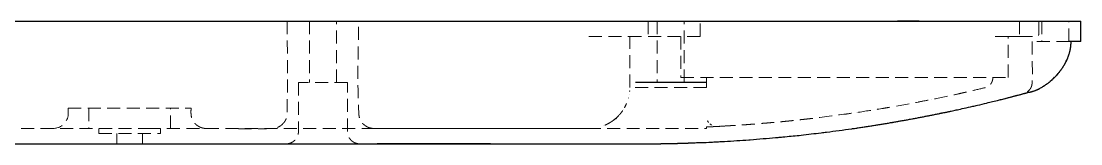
# Model space of a CAD drawing. Header units: millimetres. Extents: x -176 to 23, y -30 to 4.
# Drawn here: x -80.5 to 23.1, y -12 to 0 of the extents above; entities that cross this region are included whole.
import ezdxf

# ---------------------------------------------------------------- set-up
doc = ezdxf.new("R2010")
doc.units = ezdxf.units.MM
doc.linetypes.add('HIDDEN', pattern=[1.905, 1.27, -0.635])

msp = doc.modelspace()

# ---------------------------------------------------------------- linework, layer by layer
at = {"color": 7, "linetype": 'HIDDEN', "lineweight": 18}
for p, q in [((-54.5, 0), (-52.4, 0)), ((-52.32, 0), (-52.32, -6)), ((-52.2, 0), (-51.91, 0)), ((-51.31, 0), (-49.8, 0)), ((-49.67, -6), (-49.67, 0)), ((-20.93, 0), (-20.93, 0)), ((-20.88, 0), (-18.28, 0)), ((-19.21, 0), (-19.21, -1.5)), ((-18.32, 0), (-18.32, -6)), ((-18.09, 0), (-13.05, 0)), ((-15.68, -6), (-15.68, 0)), ((-14.13, -1.5), (-14.13, 0)), ((-12.96, 0), (-12.96, 0)), ((1.75, 0), (0, 0)), ((1.75, 0), (4.05, 0)), ((5.16, 0), (4.05, 0)), ((7.32, 0), (9.31, 0)), ((9.31, 0), (10.7, 0)), ((17.1, 0), (17.1, -1.5)), ((19.28, 0), (19.28, -2)), ((21.93, -2), (21.93, 0)), ((-49.34, 0), (-48.96, 0)), ((-47.63, 0), (-47.5, 0)), ((-25, -1.5), (-21, -1.5)), ((-14.13, -1.5), (-21, -1.5)), ((-21, -6.5), (-21, -1.5)), ((-16, -1.5), (-16, -5.5)), ((16, -5.5), (16, -1.5)), ((16, -1.5), (17.1, -1.5)), ((21.99, -2), (18.35, -2)), ((22.15, -2.17), (22.15, -2.07)), ((22.16, -2.03), (22.16, -2)), ((-48.6, -6), (-53.4, -6)), ((-16, -5.5), (16, -5.5)), ((-13.5, -5.5), (-13.5, -6.5)), ((-21.06, -7.21), (-21.07, -7.22)), ((-75.9, -8.5), (-63.9, -8.5)), ((-73.88, -8.5), (-73.88, -10.5)), ((-65.92, -10.5), (-65.92, -8.5)), ((-22.02, -9.16), (-22.04, -9.18)), ((-21.45, -8.34), (-21.48, -8.4)), ((-23.12, -10.03), (-23.11, -10.02)), ((-13.5, -10.35), (-13.5, -10.5)), ((-13.09, -10.11), (-13.16, -10.06)), ((-72.9, -10.5), (-72.9, -11)), ((-72.9, -11), (-66.9, -11)), ((-71.15, -11), (-71.15, -12)), ((-68.65, -12), (-68.65, -11)), ((-66.9, -11), (-66.9, -10.5))]:
    msp.add_line(p, q, dxfattribs=at)
at = {"color": 7, "linetype": 'Continuous', "lineweight": 25}
for p, q in [((7.31, 0), (5.17, 0)), ((23.09, -2), (21.99, -2)), ((-13.55, -6), (-20.45, -6)), ((15.58, -7.6), (17.37, -7.14)), ((16.91, -7.25), (16.94, -7.24))]:
    msp.add_line(p, q, dxfattribs=at)
at = {"color": 7, "linetype": 'Continuous', "lineweight": 25, "flags": 128}
msp.add_lwpolyline([(-132, 0), (-52.5, 0), (0, 0), (1.18, 0), (2.36, 0), (3.53, 0), (4.69, 0), (5.83, 0), (6.94, 0), (8.02, 0), (9.07, 0), (10.09, 0), (11.06, 0), (11.99, 0), (12.86, 0), (18.6, 0), (20.66, 0), (21.13, 0), (21.55, 0), (21.93, 0), (22.25, 0), (22.53, 0), (22.75, 0), (22.92, 0), (23.04, 0), (23.09, 0), (23.09, 0)], dxfattribs=at)
at = {"color": 7, "linetype": 'HIDDEN', "lineweight": 18, "flags": 128}
for points in [[(-21.01, -6.82), (-21.01, -6.83), (-21.02, -6.86), (-21.02, -6.89)], [(-21.13, -7.5), (-21.13, -7.5), (-21.14, -7.53)], [(-75.9, -8.5), (-75.9, -9), (-75.91, -9.13), (-75.92, -9.26), (-75.95, -9.39), (-75.99, -9.51), (-76.04, -9.63), (-76.06, -9.68), (-76.1, -9.75), (-76.17, -9.86), (-76.2, -9.9), (-76.25, -9.96), (-76.34, -10.06), (-76.42, -10.13), (-76.44, -10.15), (-76.54, -10.23), (-76.65, -10.3), (-76.65, -10.3), (-76.77, -10.36), (-76.86, -10.4), (-76.89, -10.41), (-77.01, -10.45), (-77.1, -10.47), (-77.14, -10.48), (-77.14, -10.48), (-77.27, -10.49), (-77.27, -10.49), (-77.36, -10.5), (-77.4, -10.5), (-77.4, -10.5), (-77.4, -10.5)], [(-21.64, -8.66), (-21.64, -8.67), (-21.64, -8.68)], [(-21.44, -8.32), (-21.44, -8.33), (-21.45, -8.34)], [(-23.56, -10.23), (-23.56, -10.23), (-23.56, -10.23)], [(-22.49, -9.61), (-22.53, -9.65), (-22.54, -9.65)], [(-13.39, -9.76), (-13.38, -9.79), (-13.37, -9.79), (-13.33, -9.86), (-13.33, -9.87), (-13.33, -9.87)], [(-13.02, -10.16), (-13.05, -10.14), (-13.09, -10.11)], [(-13.09, -10.11), (-13.05, -10.14), (-13.02, -10.16)]]:
    msp.add_lwpolyline(points, dxfattribs=at)
at = {"color": 7, "linetype": 'HIDDEN', "lineweight": 18}
for points, knots in [([(-54.5, 0), (-54.48, -3), (-54.46, -6.04), (-54.5, -9.12), (-54.52, -9.2), (-54.53, -9.29), (-54.54, -9.37), (-54.57, -9.46), (-54.6, -9.54), (-54.63, -9.62), (-54.67, -9.7), (-54.71, -9.78), (-54.76, -9.85), (-54.82, -9.92), (-54.87, -9.99), (-54.91, -10.03), (-54.97, -10.09), (-55.03, -10.15), (-55.1, -10.2), (-55.17, -10.25), (-55.25, -10.3), (-55.33, -10.34), (-55.4, -10.38), (-55.45, -10.4), (-55.53, -10.42), (-55.61, -10.45), (-55.71, -10.47), (-55.79, -10.48), (-55.86, -10.49), (-55.88, -10.49), (-55.95, -10.5), (-57.39, -10.56), (-58.93, -10.53), (-60.46, -10.5)], [0, 0, 0, 0, 0.569218, 0.577494, 0.582921, 0.58577, 0.594047, 0.599308, 0.602323, 0.610599, 0.616233, 0.618876, 0.627152, 0.633697, 0.635428, 0.643705, 0.64455, 0.651981, 0.659297, 0.660257, 0.668533, 0.676745, 0.67681, 0.685086, 0.685486, 0.693362, 0.701639, 0.704674, 0.709915, 0.709916, 0.715836, 0.718192, 1, 1, 1, 1]), ([(-53.75, 0), (-53.32, 0), (-52.75, 0), (-52.09, 0), (-51.94, 0)], [0, 0, 0, 0, 0.760742, 1, 1, 1, 1]), ([(-52.54, 0), (-52.4, 0), (-52.19, 0), (-51.48, 0), (-51.89, 0), (-52.2, 0)], [0, 0, 0, 0, 0.316451, 0.50028, 1, 1, 1, 1]), ([(-49.75, 0), (-49.69, 0), (-48.97, 0), (-48.27, 0), (-47.63, 0)], [0, 0, 0, 0, 0.09199, 1, 1, 1, 1]), ([(18.98, -1.29), (18.98, -1.13), (18.98, -0.7), (18.98, -0.27), (18.98, 0)], [0, 0, 0, 0, 0.369255, 1, 1, 1, 1]), ([(18.98, -1.29), (18.98, -1.27), (18.98, -0.84), (18.98, -0.41), (18.98, 0)], [0, 0, 0, 0, 0.033471, 1, 1, 1, 1]), ([(-49.98, 0), (-49.87, 0), (-49.37, 0), (-48.93, 0), (-48.6, 0)], [0, 0, 0, 0, 0.2266461, 1, 1, 1, 1]), ([(-46, -10.5), (-46, -10.5), (-46, -10.5), (-46.07, -10.5), (-46.12, -10.49), (-46.15, -10.49), (-46.27, -10.48), (-46.38, -10.45), (-46.46, -10.43), (-46.55, -10.4), (-46.61, -10.37), (-46.69, -10.33), (-46.76, -10.29), (-46.85, -10.24), (-46.92, -10.18), (-46.99, -10.13), (-47.06, -10.06), (-47.15, -9.97), (-47.23, -9.86), (-47.29, -9.78), (-47.33, -9.7), (-47.37, -9.62), (-47.4, -9.54), (-47.43, -9.46), (-47.45, -9.39), (-47.46, -9.32), (-47.48, -9.23), (-47.49, -9.15), (-47.5, -9.06), (-47.64, -6.02), (-47.57, -3), (-47.5, 0)], [0, 0, 0, 0, 0.000002, 0.003937, 0.011525, 0.011528, 0.023051, 0.034575, 0.04372, 0.046099, 0.057623, 0.061754, 0.069146, 0.08067, 0.088043, 0.092194, 0.103718, 0.115242, 0.126765, 0.138289, 0.142251, 0.149813, 0.161337, 0.164566, 0.17286, 0.180895, 0.184384, 0.195908, 0.203045, 0.207432, 1, 1, 1, 1]), ([(16, -1.5), (15.99, -1.5), (15.98, -1.5), (15.84, -1.5), (15.63, -1.5), (15.33, -1.5), (14.96, -1.5), (14.65, -1.5), (14.49, -1.5)], [0, 0, 0, 0, 0.166667, 0.333333, 0.5, 0.666667, 0.833333, 1, 1, 1, 1]), ([(18.35, -2), (18.35, -2.7), (18.34, -4.02), (18.38, -5.36), (18.35, -6.01), (18.35, -6.06), (18.34, -6.11), (18.33, -6.16), (18.32, -6.21), (18.31, -6.26), (18.3, -6.3), (18.29, -6.35), (18.27, -6.39), (18.25, -6.44), (18.23, -6.48), (18.21, -6.53), (18.18, -6.57), (18.16, -6.62), (18.13, -6.65), (18.1, -6.7), (18.07, -6.73), (18.03, -6.77), (18, -6.8), (17.96, -6.84), (17.93, -6.87), (17.89, -6.91), (17.85, -6.93), (17.81, -6.96), (17.77, -6.99), (17.72, -7.01), (17.68, -7.03), (17.64, -7.06), (17.58, -7.08), (17.55, -7.09), (17.46, -7.12), (17.46, -7.12), (17.32, -7.15), (17.26, -7.17), (17.15, -7.2), (17.07, -7.21), (17.01, -7.23), (16.95, -7.24), (16.93, -7.25), (16.89, -7.26), (16.9, -7.26), (16.9, -7.26)], [0, 0, 0, 0, 0.245421, 0.459719, 0.466844, 0.471144, 0.478324, 0.482573, 0.48977, 0.494006, 0.501228, 0.505443, 0.512694, 0.516887, 0.524171, 0.528338, 0.535661, 0.539801, 0.547169, 0.551279, 0.558704, 0.562781, 0.570278, 0.574317, 0.581913, 0.585909, 0.593648, 0.597599, 0.605566, 0.60948, 0.617873, 0.621818, 0.631262, 0.635677, 0.646821, 0.654386, 0.696372, 0.752178, 0.798062, 0.843713, 0.885168, 0.921845, 0.953755, 0.975192, 1, 1, 1, 1]), ([(17.1, -1.5), (17.1, -1.5), (17.1, -1.5), (17.12, -1.5), (17.17, -1.5), (17.25, -1.5), (17.35, -1.5), (17.47, -1.5), (17.61, -1.5), (17.78, -1.5), (17.97, -1.5), (18.17, -1.5), (18.39, -1.5), (18.57, -1.5), (18.69, -1.5), (18.73, -1.5), (18.76, -1.5), (18.78, -1.5), (18.81, -1.5), (18.82, -1.49), (18.85, -1.49), (18.86, -1.48), (18.88, -1.47), (18.89, -1.47), (18.91, -1.45), (18.92, -1.44), (18.94, -1.43), (18.95, -1.42), (18.96, -1.4), (18.96, -1.38), (18.97, -1.36), (18.98, -1.35), (18.98, -1.32), (18.98, -1.31), (18.98, -1.29), (18.98, -1.29), (18.98, -1.29)], [0, 0, 0, 0, 0.035135, 0.105406, 0.175676, 0.245946, 0.316217, 0.386487, 0.456758, 0.527028, 0.597299, 0.667569, 0.737839, 0.80811, 0.824147, 0.840184, 0.846997, 0.856228, 0.862695, 0.872338, 0.8785, 0.888624, 0.894512, 0.90519, 0.910822, 0.922123, 0.92751, 0.939498, 0.944639, 0.957372, 0.962257, 0.975782, 0.980444, 0.994746, 0.999109, 1, 1, 1, 1]), ([(21.83, -3.57), (21.85, -3.51), (21.87, -3.46), (21.93, -3.33), (21.95, -3.23), (22, -3.07), (22.02, -2.96), (22.07, -2.8), (22.08, -2.69), (22.11, -2.57), (22.11, -2.51), (22.13, -2.4), (22.14, -2.29), (22.15, -2.2), (22.15, -2.18)], [0, 0, 0, 0, 0.115593, 0.124576, 0.300819, 0.32255, 0.487104, 0.520166, 0.674888, 0.717972, 0.784061, 0.805484, 0.947984, 1, 1, 1, 1]), ([(21.54, -4.18), (21.58, -4.11), (21.62, -4.03), (21.65, -3.96), (21.66, -3.96)], [0, 0, 0, 0, 0.983642, 1, 1, 1, 1]), ([(21.76, -3.73), (21.77, -3.71), (21.79, -3.69), (21.81, -3.63), (21.82, -3.6), (21.83, -3.57)], [0, 0, 0, 0, 0.417571, 0.460513, 1, 1, 1, 1]), ([(20.86, -5.14), (20.9, -5.1), (20.93, -5.06), (20.96, -5.02), (20.96, -5.02)], [0, 0, 0, 0, 0.971282, 1, 1, 1, 1]), ([(21.05, -4.92), (21.07, -4.88), (21.1, -4.84), (21.14, -4.8), (21.14, -4.79)], [0, 0, 0, 0, 0.818852, 1, 1, 1, 1]), ([(21.22, -4.68), (21.24, -4.65), (21.27, -4.61), (21.3, -4.56), (21.31, -4.55)], [0, 0, 0, 0, 0.699952, 1, 1, 1, 1]), ([(21.39, -4.44), (21.4, -4.41), (21.43, -4.36), (21.46, -4.32), (21.47, -4.3)], [0, 0, 0, 0, 0.610762, 1, 1, 1, 1]), ([(-53.4, -6), (-53.39, -7.6), (-53.38, -9.23), (-53.4, -10.9), (-53.41, -10.97), (-53.42, -11.01), (-53.43, -11.05), (-53.44, -11.12), (-53.47, -11.2), (-53.5, -11.27), (-53.52, -11.32), (-53.54, -11.36), (-53.57, -11.42), (-53.61, -11.48), (-53.65, -11.53), (-53.69, -11.59), (-53.75, -11.65), (-53.83, -11.72), (-53.91, -11.78), (-54, -11.84), (-54.09, -11.89), (-54.15, -11.91), (-54.21, -11.94), (-54.29, -11.96), (-54.38, -11.98), (-54.44, -11.99), (-54.49, -12), (-54.51, -12), (-54.55, -12), (-54.6, -12)], [0, 0, 0, 0, 0.71809, 0.733751, 0.746183, 0.749413, 0.751404, 0.765074, 0.780735, 0.792462, 0.796397, 0.807184, 0.812058, 0.827719, 0.836277, 0.843381, 0.859042, 0.874703, 0.890365, 0.906026, 0.921687, 0.93397, 0.937348, 0.953009, 0.968672, 0.975859, 0.984333, 0.984344, 1, 1, 1, 1]), ([(-47.4, -12), (-47.41, -12), (-47.45, -12), (-47.51, -12), (-47.59, -11.99), (-47.66, -11.97), (-47.72, -11.96), (-47.8, -11.93), (-47.86, -11.91), (-47.93, -11.88), (-48, -11.84), (-48.06, -11.8), (-48.12, -11.76), (-48.17, -11.72), (-48.23, -11.67), (-48.27, -11.62), (-48.31, -11.58), (-48.35, -11.53), (-48.39, -11.48), (-48.42, -11.44), (-48.45, -11.38), (-48.48, -11.33), (-48.51, -11.26), (-48.53, -11.2), (-48.56, -11.11), (-48.58, -11.03), (-48.59, -10.97), (-48.6, -10.9), (-48.63, -9.23), (-48.61, -7.6), (-48.6, -6)], [0, 0, 0, 0, 0.004556, 0.015661, 0.031323, 0.037403, 0.046984, 0.062645, 0.072268, 0.078307, 0.093968, 0.10961, 0.10963, 0.125291, 0.140952, 0.142576, 0.156614, 0.164889, 0.172275, 0.184146, 0.187937, 0.203598, 0.209695, 0.219259, 0.23492, 0.250582, 0.254242, 0.266244, 0.281905, 1, 1, 1, 1]), ([(-13.5, -10.35), (-13.33, -10.35), (-13.02, -10.33), (-12.12, -10.29), (-12.6, -10.31), (-12.43, -10.3), (-12.43, -10.3), (-11.21, -10.24), (-12.45, -10.3), (-12.28, -10.29), (-12.26, -10.29), (-12.25, -10.29), (-12.24, -10.29), (-12.24, -10.29), (-12.23, -10.29), (-12.23, -10.29), (-12.23, -10.29), (-10.42, -10.19), (-13, -10.33), (-11.07, -10.22), (-10.93, -10.21), (-10.77, -10.2), (-10.66, -10.2), (-10.5, -10.19), (-10.35, -10.18), (-10.2, -10.17), (-10.03, -10.16), (-10.01, -10.15), (-9.99, -10.15), (-9.84, -10.14), (-9.66, -10.13), (-9.5, -10.12), (-9.34, -10.11), (-9.14, -10.09), (-9.05, -10.08), (-8.86, -10.07), (-8.71, -10.06), (-8.54, -10.04), (-8.37, -10.03), (-8.21, -10.01), (-8.04, -10), (-7.85, -9.98), (-7.64, -9.97), (-7.43, -9.95), (-7.23, -9.93), (-7.03, -9.92), (-6.83, -9.9), (-6.65, -9.88), (-6.54, -9.87), (-6.35, -9.85), (-6.48, -9.87), (-6.2, -9.84), (-5.99, -9.82), (-5.78, -9.8), (-5.57, -9.78), (-5.35, -9.76), (-5.17, -9.74), (-4.96, -9.71), (-4.79, -9.69), (-4.55, -9.67), (-4.52, -9.66), (-4.32, -9.64), (-4.13, -9.62), (-3.9, -9.6), (-3.67, -9.57), (-3.45, -9.55), (-3.13, -9.51), (-3.01, -9.5), (-0.88, -9.21), (0.14, -9.09), (0.14, -9.09), (0.14, -9.09), (0.14, -9.09), (0.14, -9.09), (0.14, -9.09), (0.14, -9.09), (0.14, -9.09), (0.23, -9.08), (0.55, -9.03), (0.96, -8.97), (1.2, -8.94), (1.2, -8.94), (1.2, -8.94), (1.2, -8.94), (1.2, -8.94), (1.2, -8.94), (1.2, -8.94), (2.05, -8.8), (2.93, -8.67), (3.93, -8.51), (4.17, -8.47), (4.33, -8.44), (4.33, -8.44), (4.34, -8.44), (4.34, -8.44), (4.34, -8.44), (4.34, -8.44), (4.34, -8.44), (4.34, -8.44), (5.29, -8.26), (6.35, -8.08), (7.7, -7.82), (8.09, -7.74), (8.49, -7.67), (8.49, -7.67), (8.49, -7.67), (8.49, -7.67), (8.49, -7.67), (8.49, -7.67), (8.49, -7.67), (8.49, -7.67), (8.49, -7.67), (8.49, -7.67), (8.85, -7.59), (10.77, -7.2), (11.36, -7.06), (11.49, -7.03), (11.5, -7.03), (11.5, -7.03), (11.5, -7.03), (11.51, -7.03), (11.51, -7.03), (11.52, -7.02), (11.52, -7.02), (11.53, -7.02), (11.54, -7.02), (11.55, -7.02), (11.56, -7.01), (11.57, -7.01), (11.59, -7.01), (11.62, -7), (11.65, -6.99), (11.7, -6.98), (11.8, -6.96), (12.1, -6.89), (12.65, -6.76), (13.79, -6.5), (13.72, -6.51), (13.8, -6.49), (13.84, -6.48), (13.86, -6.47), (13.91, -6.45), (13.94, -6.44), (13.98, -6.41), (14.01, -6.4), (14.04, -6.38), (14.07, -6.36), (14.1, -6.33), (14.13, -6.32), (14.16, -6.29), (14.19, -6.27), (14.21, -6.24), (14.24, -6.21), (14.26, -6.18), (14.29, -6.15), (14.31, -6.12), (14.33, -6.09), (14.35, -6.06), (14.37, -6.03), (14.39, -6), (14.4, -5.96), (14.42, -5.93), (14.43, -5.89), (14.44, -5.86), (14.46, -5.82), (14.46, -5.79), (14.48, -5.75), (14.48, -5.72), (14.49, -5.68), (14.49, -5.65), (14.5, -5.59), (14.5, -5.58), (14.5, -5.54), (14.5, -5.5), (14.5, -5.5), (14.5, -5.5)], [0, 0, 0, 0, 0.014022, 0.026311, 0.085453, 0.150883, 0.194392, 0.255245, 0.256663, 0.263509, 0.265405, 0.266148, 0.266548, 0.266802, 0.266921, 0.267071, 0.267209, 0.267214, 0.379207, 0.381695, 0.385021, 0.388265, 0.391156, 0.394364, 0.39759, 0.40078, 0.404021, 0.40605, 0.411326, 0.415146, 0.418466, 0.421825, 0.425237, 0.428743, 0.433628, 0.436274, 0.43991, 0.443567, 0.447189, 0.450626, 0.453892, 0.458337, 0.462811, 0.467196, 0.471493, 0.475736, 0.479932, 0.48411, 0.486216, 0.488831, 0.493858, 0.498916, 0.503279, 0.507654, 0.512065, 0.516534, 0.521231, 0.524509, 0.529217, 0.533945, 0.535591, 0.538893, 0.543756, 0.548587, 0.553351, 0.55806, 0.562755, 0.570959, 0.638466, 0.638466, 0.638468, 0.638469, 0.63847, 0.638471, 0.638472, 0.638473, 0.638475, 0.638476, 0.643797, 0.661045, 0.661055, 0.661074, 0.661094, 0.661113, 0.66112, 0.66114, 0.661162, 0.661183, 0.712942, 0.716648, 0.727293, 0.727296, 0.727305, 0.727315, 0.727322, 0.727332, 0.727344, 0.727356, 0.72737, 0.727381, 0.787924, 0.789529, 0.821664, 0.821667, 0.821672, 0.821676, 0.82168, 0.821683, 0.821688, 0.821693, 0.821698, 0.821704, 0.82171, 0.821715, 0.872537, 0.906163, 0.906352, 0.906441, 0.906526, 0.906616, 0.906701, 0.906803, 0.906916, 0.907042, 0.907188, 0.907358, 0.907561, 0.90781, 0.908124, 0.908526, 0.909039, 0.909793, 0.910947, 0.912911, 0.917097, 0.933041, 0.962363, 0.96491, 0.967447, 0.969195, 0.970929, 0.972196, 0.973283, 0.974416, 0.975265, 0.976346, 0.977077, 0.978136, 0.978798, 0.979847, 0.980466, 0.98151, 0.982099, 0.98314, 0.983708, 0.984749, 0.9853, 0.986341, 0.986881, 0.987922, 0.988452, 0.989494, 0.990016, 0.99106, 0.991575, 0.99262, 0.99313, 0.994176, 0.994682, 0.99573, 0.996231, 0.997781, 0.99854, 0.999273, 1, 1, 1, 1]), ([(19.62, -6.26), (19.62, -6.26), (19.66, -6.23), (19.71, -6.2), (19.76, -6.16), (19.77, -6.16)], [0, 0, 0, 0, 0.022305, 0.772595, 1, 1, 1, 1]), ([(19.79, -6.14), (19.82, -6.11), (19.86, -6.09), (19.89, -6.06), (19.9, -6.05)], [0, 0, 0, 0, 0.802114, 1, 1, 1, 1]), ([(19.96, -6.01), (19.98, -5.99), (20.02, -5.96), (20.05, -5.93), (20.06, -5.92)], [0, 0, 0, 0, 0.672285, 1, 1, 1, 1]), ([(20.15, -5.86), (20.16, -5.85), (20.18, -5.82), (20.21, -5.8), (20.23, -5.78)], [0, 0, 0, 0, 0.403593, 1, 1, 1, 1]), ([(20.33, -5.69), (20.35, -5.67), (20.38, -5.65), (20.41, -5.62), (20.41, -5.61)], [0, 0, 0, 0, 0.754856, 1, 1, 1, 1]), ([(20.52, -5.51), (20.56, -5.47), (20.62, -5.41), (20.67, -5.35), (20.68, -5.34)], [0, 0, 0, 0, 0.769159, 1, 1, 1, 1]), ([(-21.07, -7.22), (-21.07, -7.22), (-21.06, -7.22), (-21.06, -7.21), (-21.06, -7.21)], [0, 0, 0, 0, 0.769388, 1, 1, 1, 1]), ([(-21.02, -6.89), (-21.02, -6.88), (-21.02, -6.86), (-21.01, -6.84), (-21.01, -6.83), (-21.01, -6.82)], [0, 0, 0, 0, 0.337856, 0.859966, 1, 1, 1, 1]), ([(-13.5, -6.5), (-14.82, -6.5), (-17.43, -6.5), (-19.82, -6.5), (-21, -6.5)], [0, 0, 0, 0, 0.505675, 1, 1, 1, 1]), ([(16.94, -7.24), (16.94, -7.24), (16.91, -7.25), (16.02, -7.48), (15.2, -7.69)], [0, 0, 0, 0, 0.071243, 1, 1, 1, 1]), ([(16.91, -7.25), (16.89, -7.26), (16.71, -7.3), (16.04, -7.47), (15.45, -7.63)], [0, 0, 0, 0, 0.1108116, 1, 1, 1, 1]), ([(17.37, -7.14), (17.34, -7.15), (17.27, -7.16), (17.16, -7.19), (17.12, -7.2), (17.02, -7.23), (17.01, -7.23), (16.96, -7.24), (16.94, -7.25), (16.92, -7.25), (16.93, -7.25), (16.92, -7.25), (16.91, -7.25)], [0, 0, 0, 0, 0.158199, 0.312477, 0.44125, 0.518693, 0.624424, 0.727296, 0.817738, 0.897537, 0.967558, 1, 1, 1, 1]), ([(17.59, -7.07), (17.82, -7.01), (18.11, -6.94), (18.33, -6.88), (18.37, -6.87)], [0, 0, 0, 0, 0.817706, 1, 1, 1, 1]), ([(18.67, -6.77), (18.68, -6.77), (18.69, -6.76), (18.74, -6.74), (18.81, -6.71), (18.87, -6.69), (18.89, -6.68)], [0, 0, 0, 0, 0.144161, 0.209122, 0.693173, 1, 1, 1, 1]), ([(18.89, -6.68), (18.91, -6.67), (18.97, -6.64), (19.02, -6.61), (19.06, -6.59)], [0, 0, 0, 0, 0.305708, 1, 1, 1, 1]), ([(19.08, -6.59), (19.12, -6.56), (19.18, -6.53), (19.27, -6.48), (19.35, -6.43), (19.41, -6.4), (19.44, -6.38), (19.44, -6.37)], [0, 0, 0, 0, 0.35538, 0.495632, 0.734409, 0.989322, 1, 1, 1, 1]), ([(-21.34, -8.1), (-21.37, -8.16), (-21.4, -8.24), (-21.3, -8.02), (-21.39, -8.21), (-21.38, -8.19), (-21.4, -8.24), (-21.39, -8.21), (-21.43, -8.3), (-21.28, -8.01), (-21.54, -8.5), (-21.49, -8.42), (-21.5, -8.44), (-21.51, -8.45), (-21.52, -8.46)], [0, 0, 0, 0, 0.290953, 0.380214, 0.387928, 0.453375, 0.503593, 0.56494, 0.592971, 0.747733, 0.798024, 0.880353, 0.903374, 1, 1, 1, 1]), ([(-21.52, -8.46), (-21.51, -8.44), (-21.46, -8.35), (-21.39, -8.23), (-21.35, -8.13), (-21.34, -8.1), (-21.34, -8.1)], [0, 0, 0, 0, 0.16417, 0.761743, 0.995796, 1, 1, 1, 1]), ([(-21.14, -7.53), (-21.13, -7.52), (-21.13, -7.5), (-21.13, -7.5), (-21.13, -7.5)], [0, 0, 0, 0, 0.883329, 1, 1, 1, 1]), ([(-62.41, -10.5), (-62.41, -10.5), (-62.41, -10.5), (-62.53, -10.5), (-62.57, -10.49), (-62.66, -10.48), (-62.72, -10.46), (-62.79, -10.45), (-62.85, -10.43), (-62.91, -10.41), (-62.97, -10.39), (-63.04, -10.36), (-63.09, -10.33), (-63.15, -10.3), (-63.21, -10.26), (-63.26, -10.23), (-63.32, -10.19), (-63.37, -10.15), (-63.42, -10.1), (-63.47, -10.06), (-63.51, -10.01), (-63.55, -9.97), (-63.59, -9.91), (-63.63, -9.86), (-63.67, -9.81), (-63.7, -9.75), (-63.73, -9.69), (-63.77, -9.64), (-63.79, -9.57), (-63.82, -9.51), (-63.83, -9.45), (-63.85, -9.39), (-63.87, -9.32), (-63.88, -9.26), (-63.89, -9.2), (-63.9, -9.11), (-63.91, -8.88), (-63.9, -8.67), (-63.9, -8.5)], [0, 0, 0, 0, 0.052677, 0.113661, 0.145226, 0.184203, 0.207439, 0.236587, 0.257373, 0.282855, 0.302732, 0.326404, 0.3459, 0.368522, 0.38786, 0.409803, 0.429084, 0.450553, 0.469828, 0.490952, 0.510248, 0.531106, 0.550439, 0.571086, 0.590464, 0.610938, 0.630369, 0.650697, 0.670186, 0.690388, 0.709936, 0.730028, 0.74964, 0.769635, 0.789313, 0.809219, 0.848791, 1, 1, 1, 1]), ([(-22.54, -9.65), (-22.56, -9.67), (-22.6, -9.7), (-22.48, -9.6), (-22.77, -9.83), (-21.85, -9.17), (-22.71, -9.78), (-22.85, -9.88), (-22.8, -9.84), (-22.97, -9.95), (-22.98, -9.94), (-23.01, -9.97), (-22.87, -9.88), (-23.09, -10.01), (-23.13, -10.04), (-23.24, -10.09), (-23.3, -10.12), (-23.25, -10.09), (-23.2, -10.07), (-23.36, -10.15), (-23.35, -10.15), (-23.35, -10.14)], [0, 0, 0, 0, 0.180155, 0.276541, 0.286784, 0.37126, 0.376014, 0.379077, 0.390817, 0.395395, 0.513568, 0.54291, 0.618165, 0.745398, 0.792892, 0.830112, 0.863077, 0.890252, 0.91583, 0.975524, 1, 1, 1, 1]), ([(-22.08, -9.23), (-22.08, -9.24), (-22.09, -9.25), (-22.19, -9.33), (-22.29, -9.44), (-22.34, -9.48), (-21.94, -9.12), (-22.78, -9.89), (-22.21, -9.36), (-22.36, -9.51), (-22.66, -9.75), (-22.5, -9.62), (-22.52, -9.64), (-22.53, -9.65)], [0, 0, 0, 0, 0.240945, 0.417429, 0.433821, 0.471173, 0.5445, 0.545921, 0.644625, 0.691177, 0.707299, 0.873451, 1, 1, 1, 1]), ([(-22.54, -9.66), (-22.5, -9.63), (-22.42, -9.56), (-22.3, -9.44), (-22.17, -9.34), (-22.11, -9.26), (-22.08, -9.23)], [0, 0, 0, 0, 0.22783, 0.518732, 0.780537, 1, 1, 1, 1]), ([(-22.04, -9.18), (-22.04, -9.19), (-22.05, -9.2), (-22.03, -9.18), (-22.02, -9.16)], [0, 0, 0, 0, 0.500506, 1, 1, 1, 1]), ([(-22.02, -9.17), (-21.99, -9.13), (-21.93, -9.07), (-21.88, -9), (-21.86, -8.97)], [0, 0, 0, 0, 0.493964, 1, 1, 1, 1]), ([(-21.86, -8.97), (-21.88, -9), (-21.92, -9.06), (-21.99, -9.13), (-22.02, -9.17)], [0, 0, 0, 0, 0.482276, 1, 1, 1, 1]), ([(-21.87, -8.99), (-21.86, -8.98), (-21.82, -8.93), (-21.79, -8.88), (-21.76, -8.84)], [0, 0, 0, 0, 0.248504, 1, 1, 1, 1]), ([(-21.76, -8.84), (-21.78, -8.87), (-21.82, -8.92), (-21.85, -8.96), (-21.79, -8.89), (-21.87, -8.99), (-21.87, -8.99), (-21.87, -8.99)], [0, 0, 0, 0, 0.135232, 0.184099, 0.491717, 0.632935, 1, 1, 1, 1]), ([(-21.81, -8.91), (-21.78, -8.87), (-21.74, -8.82), (-21.71, -8.77), (-21.7, -8.75)], [0, 0, 0, 0, 0.742285, 1, 1, 1, 1]), ([(-21.7, -8.75), (-21.7, -8.76), (-21.7, -8.77), (-21.77, -8.86), (-21.81, -8.91)], [0, 0, 0, 0, 0.481786, 1, 1, 1, 1]), ([(-21.64, -8.68), (-21.65, -8.68), (-21.65, -8.69), (-21.64, -8.67), (-21.64, -8.66)], [0, 0, 0, 0, 0.500027, 1, 1, 1, 1]), ([(-21.49, -8.41), (-21.49, -8.41), (-21.48, -8.4), (-21.47, -8.39), (-21.47, -8.38)], [0, 0, 0, 0, 0.3015427, 1, 1, 1, 1]), ([(-21.47, -8.38), (-21.47, -8.39), (-21.48, -8.4), (-21.48, -8.4), (-21.44, -8.32), (-21.44, -8.32), (-21.44, -8.32)], [0, 0, 0, 0, 0.016179, 0.017375, 0.035065, 1, 1, 1, 1]), ([(-23.11, -10.02), (-23.12, -10.03), (-23.13, -10.04), (-23.26, -10.1), (-23.35, -10.14), (-23.32, -10.13), (-23.46, -10.19), (-23.42, -10.17), (-23.39, -10.16)], [0, 0, 0, 0, 0.148097, 0.206936, 0.295534, 0.453154, 0.593052, 1, 1, 1, 1]), ([(-23.36, -10.15), (-23.37, -10.15), (-23.43, -10.18), (-23.41, -10.17), (-23.39, -10.16)], [0, 0, 0, 0, 0.227714, 1, 1, 1, 1]), ([(-23.39, -10.16), (-23.39, -10.16), (-23.39, -10.16), (-23.35, -10.15), (-23.27, -10.1), (-23.17, -10.06), (-23.09, -10.01), (-23.01, -9.97), (-22.92, -9.92), (-22.82, -9.85), (-22.68, -9.76), (-22.57, -9.68), (-22.5, -9.62), (-22.48, -9.6)], [0, 0, 0, 0, 0.000503, 0.007492, 0.129543, 0.261374, 0.326511, 0.420155, 0.510965, 0.633206, 0.744468, 0.923008, 1, 1, 1, 1]), ([(-23.39, -10.16), (-23.39, -10.16), (-23.35, -10.14), (-23.31, -10.12), (-23.21, -10.08), (-23.13, -10.03), (-23.05, -9.99), (-22.99, -9.96), (-22.96, -9.94), (-22.93, -9.92)], [0, 0, 0, 0, 0.000438, 0.254301, 0.303375, 0.639042, 0.789493, 0.823164, 1, 1, 1, 1]), ([(-23.35, -10.14), (-23.35, -10.15), (-23.35, -10.15), (-23.35, -10.15), (-23.36, -10.15)], [0, 0, 0, 0, 0.4577512, 1, 1, 1, 1]), ([(-22.98, -9.95), (-22.98, -9.95), (-22.97, -9.95), (-23.11, -10.03), (-23.08, -10.01), (-23.11, -10.02), (-23.12, -10.03)], [0, 0, 0, 0, 0.041013, 0.424215, 0.813141, 1, 1, 1, 1]), ([(-22.84, -9.86), (-22.86, -9.88), (-22.9, -9.9), (-22.91, -9.91), (-22.9, -9.9), (-22.96, -9.94), (-23, -9.96), (-22.98, -9.95), (-22.98, -9.95)], [0, 0, 0, 0, 0.489381, 0.835834, 0.864394, 0.915567, 0.989214, 1, 1, 1, 1]), ([(-22.61, -9.71), (-22.63, -9.72), (-22.7, -9.77), (-22.69, -9.77), (-22.69, -9.76)], [0, 0, 0, 0, 0.283414, 1, 1, 1, 1]), ([(-22.53, -9.65), (-22.53, -9.65), (-22.54, -9.65), (-22.56, -9.67), (-22.59, -9.69), (-22.61, -9.71)], [0, 0, 0, 0, 0.009416, 0.111311, 1, 1, 1, 1]), ([(-22.48, -9.6), (-22.5, -9.62), (-22.55, -9.67), (-22.41, -9.54), (-22.45, -9.58), (-22.49, -9.61)], [0, 0, 0, 0, 0.056834, 0.143308, 1, 1, 1, 1]), ([(-22.39, -9.53), (-22.36, -9.5), (-22.29, -9.44), (-22.23, -9.38), (-22.2, -9.35)], [0, 0, 0, 0, 0.493886, 1, 1, 1, 1]), ([(-22.2, -9.35), (-22.22, -9.37), (-22.27, -9.42), (-22.26, -9.42), (-22.23, -9.39), (-22.27, -9.43), (-22.36, -9.5), (-22.39, -9.53)], [0, 0, 0, 0, 0.083145, 0.149585, 0.494235, 0.767335, 1, 1, 1, 1]), ([(-13.29, -9.91), (-13.3, -9.9), (-13.33, -9.86), (-13.36, -9.82), (-13.38, -9.78), (-13.39, -9.77), (-13.39, -9.76)], [0, 0, 0, 0, 0.324912, 0.792798, 0.848449, 1, 1, 1, 1]), ([(-12.87, -10.23), (-12.87, -10.23), (-12.87, -10.23), (-12.87, -10.23), (-12.88, -10.23)], [0, 0, 0, 0, 0.014563, 1, 1, 1, 1]), ([(-12.87, -10.23), (-12.87, -10.23), (-12.87, -10.23), (-12.87, -10.23), (-12.87, -10.23)], [0, 0, 0, 0, 0.005288, 1, 1, 1, 1]), ([(-12.23, -10.29), (-12.23, -10.29), (-12.23, -10.29), (-12.22, -10.29), (-12.21, -10.29), (-12.07, -10.28), (-12.24, -10.29), (-12.4, -10.3)], [0, 0, 0, 0, 0.001318, 0.022069, 0.041316, 0.08923, 1, 1, 1, 1]), ([(-12.4, -10.3), (-12.37, -10.3), (-12.34, -10.3), (-12.29, -10.29), (-12.27, -10.29), (-12.26, -10.29), (-12.25, -10.29), (-12.24, -10.29), (-12.24, -10.29)], [0, 0, 0, 0, 0.5858126, 0.7910835, 0.8755411, 0.9456484, 0.9917547, 1, 1, 1, 1]), ([(-80.51, -10.5), (-80.49, -10.5), (-80.47, -10.5), (-80.2, -10.5), (-78.9, -10.5), (-78.45, -10.5), (-78.26, -10.5), (-78.06, -10.5), (-77.84, -10.5), (-77.6, -10.5), (-77.35, -10.5), (-77.07, -10.5), (-76.77, -10.5), (-76.45, -10.5), (-73.62, -10.5), (-70.83, -10.5), (-68.16, -10.5)], [0, 0, 0, 0, 0.016968, 0.03176, 0.183466, 0.202789, 0.221117, 0.238996, 0.256941, 0.275429, 0.29486, 0.315597, 0.337953, 0.362208, 0.388628, 1, 1, 1, 1]), ([(-68.16, -10.5), (-68.14, -10.5), (-68.11, -10.5), (-67.96, -10.5), (-53.7, -10.5), (-46.01, -10.49), (-25, -10.5), (-25, -10.5), (-25, -10.5), (-25, -10.5), (-25, -10.5)], [0, 0, 0, 0, 0.00244, 0.005482, 0.009738, 0.999025, 0.999868, 0.999914, 0.999967, 1, 1, 1, 1]), ([(-25, -10.5), (-25.23, -10.5), (-25.58, -10.5), (-26.22, -10.5), (-32.86, -10.5), (-58.57, -10.5), (-26.32, -10.5), (-16.85, -10.5), (-13.5, -10.5)], [0, 0, 0, 0, 0.013043, 0.01907, 0.0362, 0.391671, 0.785076, 1, 1, 1, 1])]:
    msp.add_open_spline(points, degree=3, knots=knots, dxfattribs=at)
at = {"color": 7, "linetype": 'Continuous', "lineweight": 25}
for points, knots in [([(23.09, -2), (23.1, -1.92), (23.1, -1.83), (23.1, -1.77), (23.1, -1.63), (23.09, -0.92), (23.09, -0.37), (23.09, 0)], [0, 0, 0, 0, 0.112808, 0.117325, 0.121224, 0.423681, 1, 1, 1, 1]), ([(15.45, -7.63), (15.79, -7.54), (16.82, -7.28), (17.61, -7.06), (18.32, -6.89), (18.42, -6.86), (18.47, -6.84), (18.52, -6.83), (18.59, -6.8), (18.66, -6.78), (18.71, -6.76), (18.78, -6.72), (18.9, -6.68), (19.01, -6.62), (19.07, -6.59), (19.13, -6.55), (19.23, -6.5), (19.35, -6.43), (19.43, -6.38), (19.5, -6.34), (19.56, -6.3), (19.65, -6.23), (19.74, -6.18), (19.85, -6.09), (19.96, -6.01), (20.07, -5.92), (20.19, -5.82), (20.28, -5.74), (20.36, -5.67), (20.43, -5.6), (20.5, -5.53), (20.59, -5.44), (20.66, -5.37), (20.76, -5.25), (20.86, -5.15), (20.96, -5.02), (21.06, -4.91), (21.15, -4.78), (21.24, -4.66), (21.32, -4.53), (21.41, -4.4), (21.48, -4.28), (21.54, -4.18), (21.57, -4.13), (21.6, -4.06), (21.64, -4), (21.7, -3.87), (21.75, -3.77), (21.79, -3.68), (21.81, -3.64), (21.84, -3.54), (21.88, -3.45), (21.93, -3.31), (21.96, -3.21), (22.01, -3.03), (22.04, -2.92), (22.07, -2.75), (22.1, -2.64), (22.11, -2.53), (22.12, -2.46), (22.13, -2.34), (22.15, -2.22), (22.15, -2.1), (22.16, -2.05), (22.16, -2.01), (22.16, -2)], [0, 0, 0, 0, 0.116319, 0.346207, 0.375536, 0.379996, 0.382452, 0.390923, 0.396577, 0.406487, 0.411758, 0.41568, 0.43233, 0.452141, 0.452912, 0.454081, 0.475371, 0.486478, 0.496717, 0.503282, 0.512268, 0.518495, 0.535713, 0.542804, 0.559326, 0.575116, 0.58334, 0.606401, 0.607858, 0.614548, 0.63297, 0.635562, 0.652545, 0.659779, 0.679501, 0.690182, 0.706663, 0.720029, 0.73401, 0.749386, 0.761582, 0.778391, 0.789416, 0.793423, 0.795801, 0.808785, 0.814, 0.836323, 0.83948, 0.840567, 0.850435, 0.866918, 0.868266, 0.893151, 0.896388, 0.919338, 0.924206, 0.945549, 0.948252, 0.957145, 0.963951, 0.983317, 0.989078, 0.997081, 1, 1, 1, 1]), ([(22.15, -2.07), (22.15, -2.06), (22.16, -2.05), (22.16, -2.03), (22.16, -2.03)], [0, 0, 0, 0, 0.820364, 1, 1, 1, 1]), ([(21.66, -3.96), (21.66, -3.95), (21.67, -3.93), (21.71, -3.85), (21.74, -3.79), (21.76, -3.73)], [0, 0, 0, 0, 0.170063, 0.290412, 1, 1, 1, 1]), ([(20.68, -5.34), (20.68, -5.34), (20.72, -5.3), (20.78, -5.23), (20.84, -5.17), (20.86, -5.14), (20.86, -5.14)], [0, 0, 0, 0, 0.004666, 0.636606, 0.934891, 1, 1, 1, 1]), ([(20.96, -5.02), (20.99, -4.99), (21.02, -4.96), (21.04, -4.92), (21.05, -4.92)], [0, 0, 0, 0, 0.854534, 1, 1, 1, 1]), ([(21.14, -4.79), (21.16, -4.76), (21.19, -4.73), (21.22, -4.69), (21.22, -4.68)], [0, 0, 0, 0, 0.848183, 1, 1, 1, 1]), ([(21.31, -4.55), (21.33, -4.52), (21.36, -4.48), (21.38, -4.44), (21.39, -4.44)], [0, 0, 0, 0, 0.8479889, 1, 1, 1, 1]), ([(21.47, -4.3), (21.49, -4.26), (21.52, -4.22), (21.54, -4.18), (21.54, -4.18)], [0, 0, 0, 0, 0.843922, 1, 1, 1, 1]), ([(19.9, -6.05), (19.92, -6.04), (19.94, -6.03), (19.96, -6.01), (19.96, -6.01)], [0, 0, 0, 0, 0.943438, 1, 1, 1, 1]), ([(20.06, -5.92), (20.09, -5.9), (20.12, -5.88), (20.14, -5.86), (20.15, -5.86)], [0, 0, 0, 0, 0.912821, 1, 1, 1, 1]), ([(20.23, -5.78), (20.26, -5.76), (20.3, -5.73), (20.33, -5.69), (20.33, -5.69), (20.33, -5.69)], [0, 0, 0, 0, 0.890041, 0.989589, 1, 1, 1, 1]), ([(20.41, -5.61), (20.44, -5.59), (20.47, -5.56), (20.51, -5.53), (20.52, -5.52), (20.52, -5.51)], [0, 0, 0, 0, 0.696139, 0.844084, 1, 1, 1, 1]), ([(15.2, -7.69), (15.38, -7.65), (16.41, -7.38), (17.06, -7.21), (17.59, -7.07)], [0, 0, 0, 0, 0.174842, 1, 1, 1, 1]), ([(16.9, -7.26), (16.9, -7.26), (16.9, -7.26), (16.91, -7.25), (16.91, -7.25)], [0, 0, 0, 0, 0.530487, 1, 1, 1, 1]), ([(18.37, -6.87), (18.37, -6.87), (18.38, -6.87), (18.39, -6.87), (18.39, -6.87)], [0, 0, 0, 0, 0.889172, 1, 1, 1, 1]), ([(19.44, -6.37), (19.46, -6.37), (19.5, -6.34), (19.55, -6.31), (19.59, -6.28), (19.61, -6.27), (19.62, -6.26)], [0, 0, 0, 0, 0.219485, 0.720962, 0.791522, 1, 1, 1, 1]), ([(-34.62, -12), (-35.9, -12), (-37.44, -12), (-40.17, -12), (-41.55, -12), (-43.12, -12), (-52.99, -12), (-21.48, -12), (-19.81, -12), (-19.88, -12), (-19.73, -12), (-19.66, -12), (-19.58, -12), (-19.5, -12), (-19.46, -12), (-19.1, -12), (-19.39, -12), (-19.17, -12), (-19.08, -12), (-19.03, -12), (-18.93, -12), (-18.85, -12), (-18.76, -11.99), (-18.66, -11.99), (-18.58, -11.99), (-18.48, -11.99), (-18.38, -11.99), (-18.3, -11.99), (-18.24, -11.99), (-18.09, -11.99), (-18.05, -11.99), (-17.98, -11.99), (-17.87, -11.98), (-17.78, -11.98), (-17.67, -11.98), (-17.55, -11.98), (-17.46, -11.98), (-17.36, -11.98), (-17.23, -11.97), (-17.16, -11.97), (-17.06, -11.97), (-16.97, -11.97), (-16.89, -11.97), (-16.79, -11.96), (-16.72, -11.96), (-16.59, -11.96), (-16.5, -11.96), (-16.44, -11.96), (-16.46, -11.96), (-16.42, -11.96), (-16.28, -11.95), (-16.17, -11.95), (-16.09, -11.95), (-15.97, -11.94), (-15.91, -11.94), (-15.87, -11.94), (-15.72, -11.94), (-15.65, -11.94), (-15.57, -11.93), (-15.47, -11.93), (-15.36, -11.93), (-15.31, -11.92), (-15.19, -11.92), (-15.1, -11.92), (-15.02, -11.92), (-14.92, -11.91), (-14.88, -11.91), (-14.74, -11.9), (-14.65, -11.9), (-14.4, -11.88), (-14.05, -11.87), (-14.01, -11.87), (-13.94, -11.87), (-13.87, -11.87), (-13.78, -11.86), (-13.79, -11.87), (-13.4, -11.85), (-12.39, -11.8), (-11.59, -11.76), (-10.53, -11.69), (-9.73, -11.64), (-9.3, -11.61), (-8.83, -11.58), (-7.98, -11.49), (-6.99, -11.42), (-6.28, -11.35), (-5.71, -11.29), (-5.03, -11.23), (-4.17, -11.15), (-3.27, -11.03), (-2.53, -10.95), (-2.03, -10.89), (-1.42, -10.82), (-0.58, -10.69), (0.35, -10.58), (0.89, -10.5), (1.06, -10.48), (1.21, -10.45), (1.18, -10.46), (1.38, -10.43), (1.56, -10.4), (1.79, -10.37), (2.01, -10.33), (2.23, -10.3), (2.44, -10.26), (2.65, -10.23), (2.85, -10.2), (3.05, -10.17), (3.26, -10.13), (3.47, -10.1), (3.68, -10.07), (3.88, -10.04), (4.09, -10), (4.3, -9.97), (4.49, -9.93), (4.62, -9.91), (4.72, -9.89), (4.83, -9.88), (5.01, -9.84), (5.19, -9.81), (5.35, -9.78), (5.54, -9.75), (5.75, -9.71), (5.95, -9.68), (6.16, -9.64), (6.36, -9.6), (6.56, -9.56), (6.75, -9.53), (6.95, -9.49), (7.14, -9.46), (7.33, -9.42), (7.52, -9.39), (7.71, -9.35), (7.89, -9.31), (8.06, -9.28), (8.14, -9.26), (8.2, -9.25), (8.34, -9.23), (8.51, -9.19), (8.71, -9.15), (8.9, -9.11), (9.07, -9.08), (9.41, -9.01), (9.32, -9.02), (9.57, -8.97), (9.69, -8.95), (9.84, -8.92), (9.99, -8.89), (10.14, -8.86), (10.28, -8.83), (10.86, -8.71), (10.82, -8.71), (11.78, -8.5), (12.35, -8.37), (13.13, -8.2), (14.15, -7.94), (14.68, -7.82), (15.43, -7.63), (15.58, -7.6)], [0, 0, 0, 0, 0.067168, 0.080818, 0.097072, 0.116492, 0.139812, 0.394753, 0.400279, 0.419256, 0.424884, 0.429913, 0.434383, 0.438465, 0.440658, 0.443603, 0.467975, 0.473659, 0.478429, 0.481223, 0.484518, 0.488015, 0.491106, 0.493802, 0.496907, 0.499465, 0.50168, 0.503812, 0.50475, 0.506076, 0.508692, 0.510039, 0.511706, 0.513472, 0.514988, 0.516299, 0.517749, 0.518983, 0.520099, 0.521456, 0.522018, 0.523128, 0.524264, 0.524804, 0.526081, 0.527176, 0.528477, 0.529642, 0.530997, 0.532816, 0.534173, 0.535635, 0.537311, 0.538911, 0.540205, 0.542738, 0.544008, 0.544898, 0.546945, 0.549082, 0.551552, 0.555248, 0.55784, 0.560842, 0.564245, 0.567446, 0.570189, 0.574869, 0.584553, 0.616564, 0.619802, 0.621915, 0.625866, 0.63017, 0.635045, 0.64407, 0.673459, 0.682145, 0.68897, 0.701304, 0.71299, 0.713657, 0.714288, 0.72729, 0.739607, 0.744384, 0.748909, 0.757134, 0.764926, 0.775146, 0.784829, 0.78761, 0.790244, 0.803459, 0.816133, 0.817865, 0.820124, 0.821188, 0.822654, 0.824061, 0.82626, 0.828679, 0.830947, 0.833238, 0.835575, 0.837794, 0.839598, 0.841773, 0.843924, 0.846059, 0.848188, 0.850319, 0.852461, 0.854632, 0.856772, 0.858199, 0.85931, 0.860351, 0.862477, 0.864642, 0.865964, 0.868194, 0.870306, 0.872424, 0.874556, 0.876712, 0.878832, 0.880786, 0.88274, 0.884797, 0.886736, 0.888707, 0.890616, 0.892562, 0.894453, 0.895364, 0.89702, 0.898801, 0.900899, 0.902817, 0.90483, 0.906814, 0.908787, 0.913816, 0.914649, 0.916179, 0.917694, 0.919203, 0.920712, 0.922228, 0.923752, 0.937966, 0.947617, 0.960086, 0.965976, 0.977125, 0.995295, 1, 1, 1, 1]), ([(-99.19, -12), (-77.76, -12), (-56.27, -12), (-34.83, -12), (-34.7, -12), (-34.61, -12), (-34.62, -12), (-34.62, -12)], [0, 0, 0, 0, 0.992869, 0.995654, 0.997534, 0.998745, 1, 1, 1, 1])]:
    msp.add_open_spline(points, degree=3, knots=knots, dxfattribs=at)

doc.saveas('drawing.dxf')
